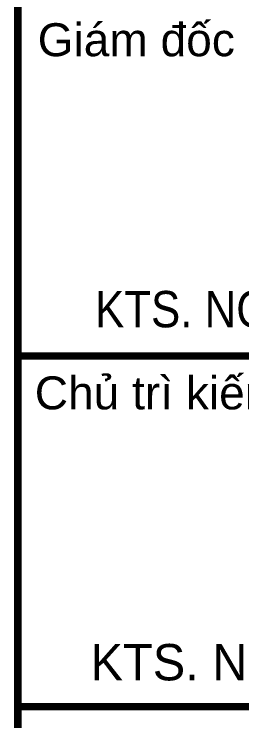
# Model space of a CAD drawing. Header units: millimetres. Extents: x -34806 to 662668, y 63228 to 99452.
# Drawn here: x 262849 to 264240, y 76428 to 80748 of the extents above; entities that cross this region are included whole.
import ezdxf

# ---------------------------------------------------------------- set-up
doc = ezdxf.new("R2010")
doc.units = ezdxf.units.MM
doc.header["$LTSCALE"] = 200
doc.header["$MEASUREMENT"] = 0
doc.layers.add('hacth', color=251, linetype='CONTINUOUS', lineweight=13)
doc.layers.add('KHUNGTEN', color=7, linetype='CONTINUOUS')
doc.layers.add('TEXT', color=7, linetype='CONTINUOUS')
doc.styles.add('Arial iso', font='VNARIAL.ttf')
doc.styles.add('VNCC-SIM', font='VHAVAN.ttf', dxfattribs={"width": 0.85})

# ---------------------------------------------------------------- blocks, each defined once
blk = doc.blocks.new('khung')
at = {"layer": 'KHUNGTEN', "color": 4, "const_width": 34.92595818815155}
blk.add_lwpolyline([(27622.55226480344, 21886.93379790831), (31115.14808361861, 21886.93379790831), (31115.14808361861, 388.0662020905293), (27622.55226480344, 388.0662020905293)], close=True, dxfattribs=at)
for points in [[(27622.55226482591, 9085.212146406546), (31115.14808361069, 9085.212146406546)], [(27622.55226482591, 7433.70007253712), (31115.14808361069, 7433.70007253712)]]:
    blk.add_lwpolyline(points, dxfattribs=at)
at = {"layer": 'KHUNGTEN', "color": 8, "style": 'Arial iso', "width": 0.9999999941723045}
for s, p in [('Gi¸m ®èc', (27715.88164925477, 10496.34527608089)), ('Chñ tr× kiÕn tróc', (27702.09455102096, 8833.423281368578))]:
    blk.add_text(s, height=155.2264808362291, dxfattribs=at).set_placement(p)
at = {"layer": 'TEXT', "style": 'VNCC-SIM', "width": 0.9}
blk.add_text('KTS. nguyÔn v¨n th\xadîc', height=171.2679187716377, dxfattribs=at).set_placement((27985.87090832747, 9219.720337679737))
at = {"layer": 'TEXT', "style": 'VNCC-SIM'}
blk.add_text('kts. nguyÔn v¨n th\xadîc', height=171.2679187716377, dxfattribs=at).set_placement((27964.70446830148, 7557.24822061996))

msp = doc.modelspace()

# ---------------------------------------------------------------- block references
at = {"layer": 'hacth', "xscale": 1.298143060485017, "yscale": 1.298143126914511, "zscale": 1.29814313413116}
msp.add_blockref('khung', (227013.2222636112, 66864.71548052345), dxfattribs=at)

doc.saveas('drawing.dxf')
